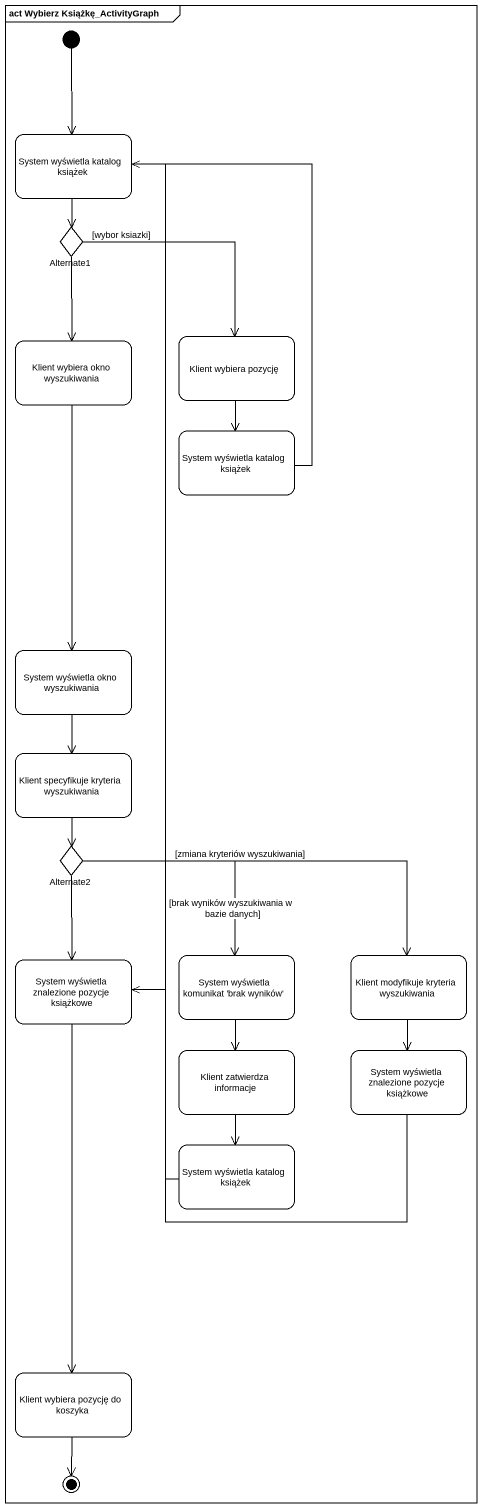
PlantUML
@startuml
mainframe act Wybierz Książkę_ActivityGraph
hide empty description
state "System wyświetla katalog książek" as System_wyświetla_katalog
state Alternate1 <<choice>>
state "Klient wybiera okno wyszukiwania" as Klient_wybiera_okno
state "Klient wybiera pozycję" as Klient_wybiera_pozycję
state "System wyświetla katalog książek" as System_wyświetla_katalog_2
state "System wyświetla okno wyszukiwania" as System_wyświetla_okno
state "Klient specyfikuje kryteria wyszukiwania" as Klient_specyfikuje_kryteria
state Alternate2 <<choice>>
state "System wyświetla znalezione pozycje książkowe" as System_wyświetla_znalezione
state "System wyświetla komunikat 'brak wyników'" as System_wyświetla_komunikat
state "Klient modyfikuje kryteria wyszukiwania" as Klient_modyfikuje_kryteria
state "Klient zatwierdza informacje" as Klient_zatwierdza_informacje
state "System wyświetla znalezione pozycje książkowe" as System_wyświetla_znalezione_2
state "System wyświetla katalog książek" as System_wyświetla_katalog_3
state "Klient wybiera pozycję do koszyka" as Klient_wybiera_pozycję_do
[*] --> System_wyświetla_katalog
System_wyświetla_katalog --> Alternate1
Alternate1 --> Klient_wybiera_okno
Alternate1 --> Klient_wybiera_pozycję : [wybor ksiazki]
Klient_wybiera_okno --> System_wyświetla_okno
Klient_wybiera_pozycję --> System_wyświetla_katalog_2
System_wyświetla_katalog_2 -up-> System_wyświetla_katalog
System_wyświetla_okno --> Klient_specyfikuje_kryteria
Klient_specyfikuje_kryteria --> Alternate2
Alternate2 --> System_wyświetla_znalezione
Alternate2 --> System_wyświetla_komunikat : [brak wyników wyszukiwania w bazie danych]
Alternate2 -right-> Klient_modyfikuje_kryteria : [zmiana kryteriów wyszukiwania]
System_wyświetla_znalezione --> Klient_wybiera_pozycję_do
System_wyświetla_komunikat --> Klient_zatwierdza_informacje
Klient_modyfikuje_kryteria --> System_wyświetla_znalezione_2
Klient_zatwierdza_informacje --> System_wyświetla_katalog_3
System_wyświetla_znalezione_2 -left-> System_wyświetla_znalezione
System_wyświetla_katalog_3 -up-> System_wyświetla_katalog
Klient_wybiera_pozycję_do --> [*]
@enduml
